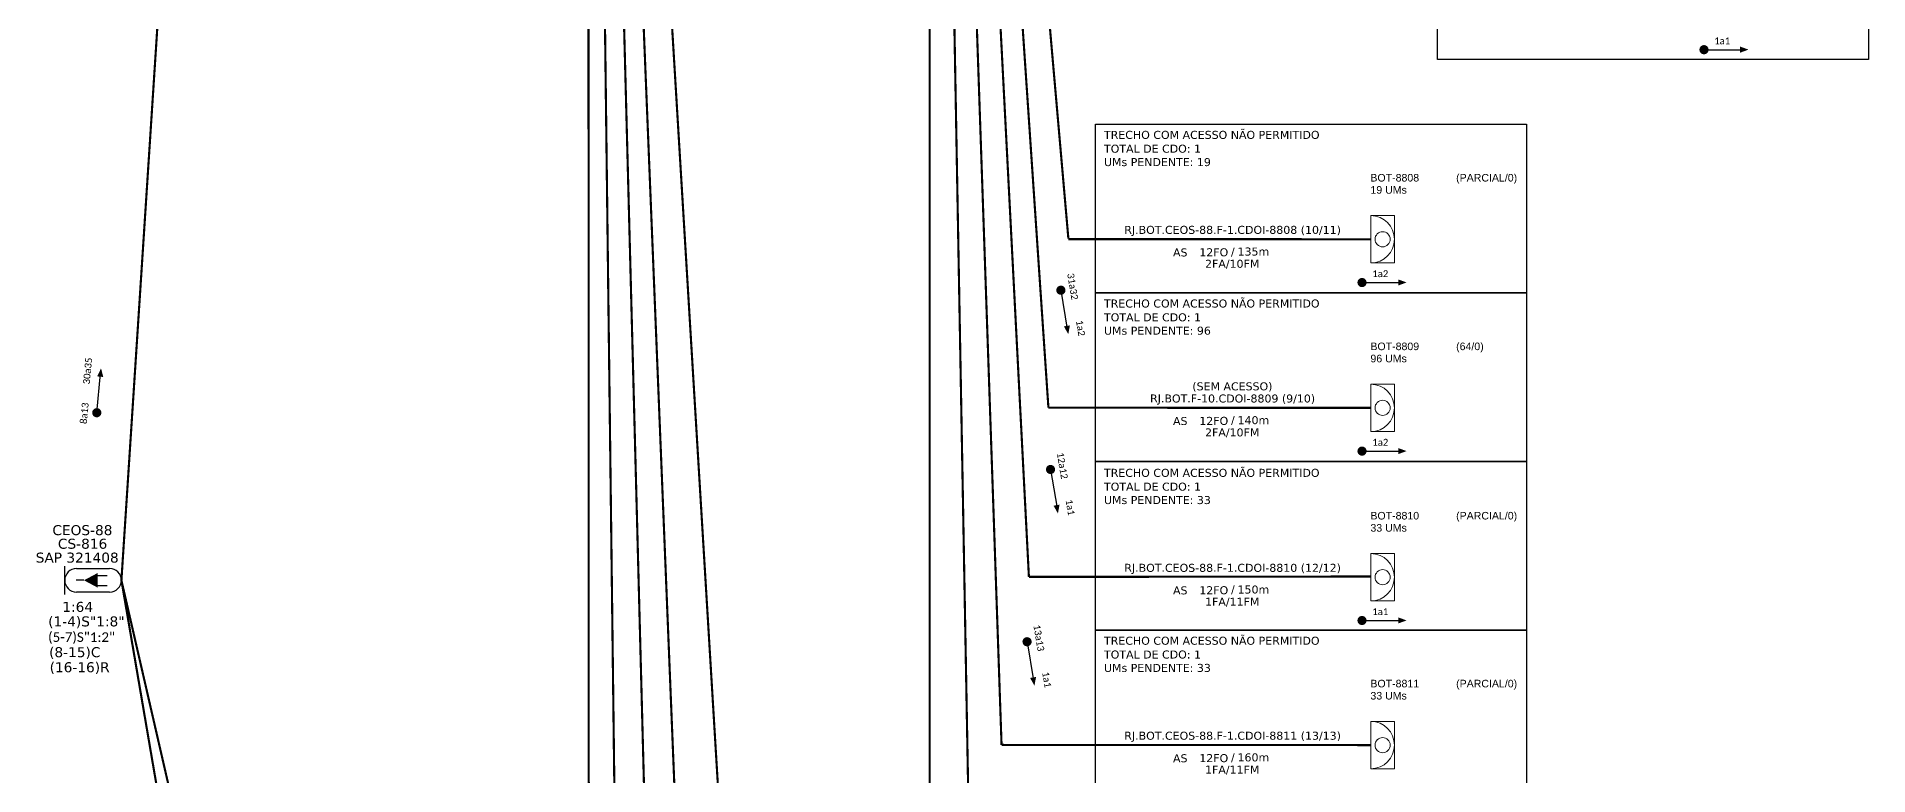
# Model space of a CAD drawing. Header units: millimetres. Extents: x 34016 to 34808, y 58032 to 59264.
# Drawn here: x 34016.3 to 34456.9, y 58467.4 to 58644.9 of the extents above; entities that cross this region are included whole.
import ezdxf
from ezdxf.enums import TextEntityAlignment as Align

# ---------------------------------------------------------------- set-up
doc = ezdxf.new("R2010")
doc.units = ezdxf.units.MM
for name, color, linetype, lineweight in [("20.0-LEGENDA DOS CDO'S", 1, 'Continuous', 0), ('20.1-CDO_INTERIOR', 1, 'Continuous', 0), ('40.1-ETIQUETAS', 1, 'Continuous', 20)]:
    doc.layers.add(name, color=color, linetype=linetype, lineweight=lineweight)
for name, color, linetype in [('20.4-CEOS', 1, 'Continuous'), ('CAP a instalar', 1, 'FENCELINE1'), ('SETA', 7, 'Continuous'), ('texto', 255, 'Continuous')]:
    doc.layers.add(name, color=color, linetype=linetype)
doc.styles.add('ARIAL', font='arial.ttf')
doc.styles.add('siredit', font='verdana.ttf')
doc.linetypes.add('FENCELINE1', pattern='A,0.25,-0.1,[133,ltypeshp.shx,S=0.1,R=0,X=-0.1,Y=0],-0.1,1', length=1.45)

# ---------------------------------------------------------------- blocks, each defined once
blk = doc.blocks.new('CEOS_RP_CT_DRT')
at = {"layer": '20.4-CEOS', "color": 0}
for p, q in [((-4.54, 1.19), (-1.19, 1.19)), ((-1.19, -1.19), (-4.54, -1.19))]:
    blk.add_line(p, q, dxfattribs=at)
for points in [[(-5.73, -1.43), (-5.73, 1.44)], [(-3.79, 0), (-4.59, 0)], [(-2.47, 0.48), (-1.45, 0.48)], [(-2.47, -0.52), (-1.45, -0.52)]]:
    blk.add_lwpolyline(points, dxfattribs=at)
blk.add_lwpolyline([(-3.79, 0, 0, 1.47, 0), (-2.41, 0, 1.47, 1.47, 0)], format="xyseb", dxfattribs=at)
for centre, start, end in [((-4.54, 0), 90, 270), ((-1.19, 0), 270, 90)]:
    blk.add_arc(centre, 1.19, start, end, dxfattribs=at)
at = {"layer": '20.4-CEOS', "color": 7, "style": 'siredit'}
for tag, p in [('Nº_DA_CEOS', (-2.86, 5.6)), ('LOCAL', (-2.86, 4.24)), ('SAP', (-2.86, 2.78)), ('RACIO_SPLITAGEM', (-2.86, -1.88)), ('FIBRAS_SPLITTER', (-2.86, -3.58)), ('FIBRAS_TOP_C', (-2.86, -5.08)), ('RESERVA_FINAIS', (-2.86, -6.39))]:
    blk.add_attdef(tag, text='', height=1.01, dxfattribs=at).set_placement(p, align=Align.TOP_CENTER)
blk = doc.blocks.new('ETIQUETA_RS5F')
at = {"layer": '40.1-ETIQUETAS', "color": 0, "style": 'siredit'}
blk.add_text('/', height=1.5, dxfattribs=at).set_placement((1.58, -1.95), align=Align.MIDDLE_RIGHT)
for tag, p in [('ETIQUETA_R_PRIMARIA', (1.21, 4.1)), ('ETIQUETA_R_SECUNDARIA', (1.21, 2.1)), ('F_ATIVAS/F_MORTAS', (1.14, -4.24))]:
    blk.add_attdef(tag, text='', height=1.5, dxfattribs=at).set_placement(p, align=Align.MIDDLE_CENTER)
for tag, p in [('TIPO_CABO', (-6.58, -2.12)), ('CAP_CABO', (0.4, -2.09))]:
    blk.add_attdef(tag, text='', height=1.5, dxfattribs=at).set_placement(p, align=Align.MIDDLE_RIGHT)
blk.add_attdef('METROS', text='', height=1.5, dxfattribs=at).set_placement((2.14, -1.95), align=Align.MIDDLE_LEFT)
for tag, p in [('FUSÃO_1', (0.85, -8.39)), ('FUSÃO_2', (0.85, -10.6)), ('FUSÃO_3', (0.85, -12.93)), ('FUSÃO_4', (0.85, -15.14)), ('FUSÃO_5', (0.85, -17.16))]:
    blk.add_attdef(tag, text='', height=1.5, dxfattribs=at).set_placement(p, align=Align.CENTER)
blk = doc.blocks.new('CDOI_INT')
at = {"layer": '20.1-CDO_INTERIOR', "color": 0, "lineweight": 18}
blk.add_lwpolyline([(4.25, -4.25), (4.25, 4.25), (0, 4.25), (0, -4.25)], close=True, dxfattribs=at)
blk.add_circle((2.12, 0), 1.36, dxfattribs=at)
blk.add_arc((0, 0), 4.25, 270, 90, dxfattribs=at)
at = {"layer": "20.0-LEGENDA DOS CDO'S", "color": 0, "style": 'ARIAL'}
for tag, p in [('CDO_N', (-0.08, 10.38)), ('SPLITER_1', (21.18, 10.38)), ('SPLITER_2', (21.19, 8.68)), ('SAP', (-0.08, 6.23)), ('SURVEY', (-0.08, 8.2)), ('1:XX', (5.94, -2.22)), ('UMS', (5.94, -4.24))]:
    blk.add_attdef(tag, p, '', height=1.36, dxfattribs=at)
blk.add_attdef('FIBRAS_UTILIZADAS', text='', height=1.36, dxfattribs=at).set_placement((15.34, 10.38), align=Align.CENTER)

msp = doc.modelspace()

# ---------------------------------------------------------------- linework, layer by layer
at = {"color": 3}
for points in [[(34456.9, 58639.45), (34353.3, 58639.45), (34353.3, 58679.98), (34456.9, 58679.98)], [(34374.66, 58583.31), (34271.05, 58583.31), (34271.05, 58623.84), (34374.66, 58623.84)], [(34374.66, 58542.78), (34271.05, 58542.78), (34271.05, 58583.31), (34374.66, 58583.31)], [(34374.66, 58502.26), (34271.05, 58502.26), (34271.05, 58542.78), (34374.66, 58542.78)], [(34374.66, 58461.73), (34271.05, 58461.73), (34271.05, 58502.26), (34374.66, 58502.26)]]:
    msp.add_lwpolyline(points, close=True, dxfattribs=at)
for points in [[(34416.82, 58641.78, 1.1, 1.1, 1), (34417.92, 58641.78, 1.1, 1.1, 1)], [(34334.57, 58585.81, 1.1, 1.1, 1), (34335.67, 58585.81, 1.1, 1.1, 1)], [(34334.57, 58545.29, 1.1, 1.1, 1), (34335.67, 58545.29, 1.1, 1.1, 1)], [(34334.57, 58504.58, 1.1, 1.1, 1), (34335.67, 58504.58, 1.1, 1.1, 1)]]:
    msp.add_lwpolyline(points, format="xyseb", close=True)
at = {"const_width": 1.1}
for points in [[(34262.6, 58584.51, 1), (34262.78, 58583.42, 1)], [(34262.6, 58584.51, 1), (34262.78, 58583.42, 1)], [(34030.75, 58553.97, 1), (34030.86, 58555.07, 1)], [(34030.75, 58553.97, 1), (34030.86, 58555.07, 1)], [(34260.11, 58541.42, 1), (34260.29, 58540.34, 1)], [(34260.11, 58541.42, 1), (34260.29, 58540.34, 1)], [(34254.46, 58500.02, 1), (34254.65, 58498.93, 1)], [(34254.46, 58500.02, 1), (34254.65, 58498.93, 1)]]:
    msp.add_lwpolyline(points, format="xyb", close=True, dxfattribs=at)
at = {"layer": 'CAP a instalar', "linetype": 'FENCELINE1', "ltscale": 7, "const_width": 0.513}
for points in [[(34066.84, 58977.28), (34036.73, 58514.24)], [(34188.05, 58335.05), (34149.23, 58977.23)], [(34231.12, 58977.19), (34231.12, 58393.45)], [(34036.73, 58514.24), (34117.11, 58045.56)]]:
    msp.add_lwpolyline(points, dxfattribs=at)
at = {"layer": 'CAP a instalar', "color": 251, "linetype": 'FENCELINE1', "ltscale": 7, "const_width": 0.513}
for points in [[(34148.98, 58977.23), (34177.01, 58285.13)], [(34148.98, 58977.23), (34168.2, 58244.53)], [(34158.5, 58204.21), (34148.98, 58977.23)], [(34148.98, 58977.23), (34149.23, 58163.45)], [(34231.12, 58977.19), (34264.49, 58596.39)], [(34231.12, 58977.19), (34259.69, 58555.73)], [(34255, 58515.06), (34231.12, 58977.19)], [(34231.12, 58977.19), (34248.42, 58474.68)], [(34231.12, 58977.19), (34240.93, 58434.01)], [(34264.49, 58596.25), (34337.24, 58596.21)], [(34259.69, 58555.73), (34337.24, 58555.68)], [(34255, 58515.06), (34337.24, 58515.15)], [(34132.75, 58097), (34036.73, 58514.24)], [(34248.42, 58474.68), (34337.24, 58474.63)]]:
    msp.add_lwpolyline(points, dxfattribs=at)
at = {"layer": 'SETA'}
for points in [[(34417.37, 58641.78), (34426.82, 58641.78)], [(34262.69, 58583.96), (34264.24, 58574.64)], [(34262.69, 58583.96), (34264.24, 58574.64)], [(34335.12, 58585.81), (34344.58, 58585.81)], [(34030.8, 58554.52), (34031.72, 58563.93)], [(34030.8, 58554.52), (34031.72, 58563.93)], [(34335.12, 58545.29), (34344.58, 58545.29)], [(34260.2, 58540.88), (34261.76, 58531.55)], [(34260.2, 58540.88), (34261.76, 58531.55)], [(34335.12, 58504.58), (34344.58, 58504.58)], [(34254.55, 58499.47), (34256.11, 58490.15)], [(34254.55, 58499.47), (34256.11, 58490.15)]]:
    msp.add_lwpolyline(points, dxfattribs=at)
for points in [[(34426.06, 58642.53), (34428.08, 58641.79), (34426.06, 58641.06)], [(34343.82, 58586.56), (34345.84, 58585.83), (34343.82, 58585.09)], [(34264.86, 58575.51), (34264.47, 58573.4), (34263.41, 58575.27)], [(34264.86, 58575.51), (34264.47, 58573.4), (34263.41, 58575.27)], [(34030.9, 58563.25), (34031.83, 58565.19), (34032.36, 58563.11)], [(34030.9, 58563.25), (34031.83, 58565.19), (34032.36, 58563.11)], [(34343.82, 58546.03), (34345.84, 58545.3), (34343.82, 58544.57)], [(34262.37, 58532.42), (34261.98, 58530.31), (34260.92, 58532.18)], [(34262.37, 58532.42), (34261.98, 58530.31), (34260.92, 58532.18)], [(34343.82, 58505.33), (34345.84, 58504.6), (34343.82, 58503.86)], [(34256.72, 58491.02), (34256.33, 58488.91), (34255.28, 58490.78)], [(34256.72, 58491.02), (34256.33, 58488.91), (34255.28, 58490.78)]]:
    msp.add_solid(points, dxfattribs=at)

# ---------------------------------------------------------------- block references
at = {"layer": '20.4-CEOS'}
ref = msp.add_blockref('CEOS_RP_CT_DRT', (34036.73, 58514.24), dxfattribs=dict(at, xscale=2.37783237695694, yscale=2.37783237695694, zscale=2.37783237695694))
ref.add_attrib('Nº_DA_CEOS', 'CEOS-88', dxfattribs={"color": 7, "height": 2.401, "style": 'siredit'}).set_placement((34027.35, 58527.5), align=Align.TOP_CENTER)
ref.add_attrib('LOCAL', 'CS-816', dxfattribs={"color": 7, "height": 2.401, "style": 'siredit'}).set_placement((34027.39, 58524.23), align=Align.TOP_CENTER)
ref.add_attrib('SAP', 'SAP 321408', dxfattribs={"color": 7, "height": 2.401, "style": 'siredit'}).set_placement((34026.1, 58520.9), align=Align.TOP_CENTER)
ref.add_attrib('RACIO_SPLITAGEM', '1:64', dxfattribs={"color": 7, "height": 2.401, "style": 'siredit'}).set_placement((34026.21, 58509.06), align=Align.TOP_CENTER)
ref.add_attrib('FIBRAS_SPLITTER', '(1-4)S"1:8"', dxfattribs={"color": 7, "height": 2.4008, "style": 'siredit'}).set_placement((34028.3, 58505.56), align=Align.TOP_CENTER)
ref.add_attrib('FIBRAS_TOP_C', '(8-15)C', dxfattribs={"color": 7, "height": 2.401, "style": 'siredit'}).set_placement((34025.51, 58498.17), align=Align.TOP_CENTER)
ref.add_attrib('RESERVA_FINAIS', '(16-16)R', dxfattribs={"color": 7, "height": 2.401, "style": 'siredit'}).set_placement((34026.68, 58494.55), align=Align.TOP_CENTER)
at = {"layer": '40.1-ETIQUETAS', "color": 251}
ref = msp.add_blockref('CDOI_INT', (34337.24, 58596.21), dxfattribs=dict(at, xscale=1.336957873303117, yscale=1.336957873303117, zscale=1.336957873303117))
ref.add_attrib('CDO_N', 'BOT-8808', (34337.13, 58610.09), dxfattribs={"layer": "20.0-LEGENDA DOS CDO'S", "color": 0, "height": 1.819, "style": 'ARIAL'})
ref.add_attrib('FIBRAS_UTILIZADAS', '(PARCIAL/0)', (34357.75, 58610.09), dxfattribs={"layer": "20.0-LEGENDA DOS CDO'S", "color": 0, "height": 1.8186, "style": 'ARIAL'})
ref.add_attrib('SURVEY', '19 UMs', (34337.14, 58607.17), dxfattribs={"layer": "20.0-LEGENDA DOS CDO'S", "color": 0, "height": 1.819, "style": 'ARIAL'})
ref = msp.add_blockref('ETIQUETA_RS5F', (34302.47, 58595.77), dxfattribs=dict(at, xscale=1.283039976607909, yscale=1.283039976607909, zscale=1.283039976607909))
ref.add_attrib('ETIQUETA_R_SECUNDARIA', 'RJ.BOT.CEOS-88.F-1.CDOI-8808 (10/11)', dxfattribs={"color": 0, "height": 1.9246, "style": 'siredit'}).set_placement((34303.99, 58598.47), align=Align.MIDDLE_CENTER)
ref.add_attrib('TIPO_CABO', 'AS ', dxfattribs={"color": 0, "height": 1.925, "style": 'siredit'}).set_placement((34293.98, 58593.05), align=Align.MIDDLE_RIGHT)
ref.add_attrib('CAP_CABO', '12FO', dxfattribs={"color": 0, "height": 1.925, "style": 'siredit'}).set_placement((34302.94, 58593.08), align=Align.MIDDLE_RIGHT)
ref.add_attrib('METROS', '135m', dxfattribs={"color": 0, "height": 1.925, "style": 'siredit'}).set_placement((34305.18, 58593.26), align=Align.MIDDLE_LEFT)
ref.add_attrib('F_ATIVAS/F_MORTAS', '2FA/10FM', dxfattribs={"color": 0, "height": 1.925, "style": 'siredit'}).set_placement((34303.89, 58590.32), align=Align.MIDDLE_CENTER)
ref = msp.add_blockref('CDOI_INT', (34337.24, 58555.68), dxfattribs=dict(at, xscale=1.336957873303117, yscale=1.336957873303117, zscale=1.336957873303117))
ref.add_attrib('CDO_N', 'BOT-8809', (34337.13, 58569.56), dxfattribs={"layer": "20.0-LEGENDA DOS CDO'S", "color": 0, "height": 1.819, "style": 'ARIAL'})
ref.add_attrib('FIBRAS_UTILIZADAS', '(64/0)', (34357.75, 58569.56), dxfattribs={"layer": "20.0-LEGENDA DOS CDO'S", "color": 0, "height": 1.819, "style": 'ARIAL'})
ref.add_attrib('SURVEY', '96 UMs', (34337.14, 58566.64), dxfattribs={"layer": "20.0-LEGENDA DOS CDO'S", "color": 0, "height": 1.819, "style": 'ARIAL'})
ref = msp.add_blockref('ETIQUETA_RS5F', (34302.47, 58555.24), dxfattribs=dict(at, xscale=1.283039976607909, yscale=1.283039976607909, zscale=1.283039976607909))
ref.add_attrib('ETIQUETA_R_PRIMARIA', '(SEM ACESSO)', dxfattribs={"color": 0, "height": 1.9246, "style": 'siredit'}).set_placement((34303.94, 58560.86), align=Align.MIDDLE_CENTER)
ref.add_attrib('ETIQUETA_R_SECUNDARIA', 'RJ.BOT.F-10.CDOI-8809 (9/10)', dxfattribs={"color": 0, "height": 1.9246, "style": 'siredit'}).set_placement((34303.99, 58557.94), align=Align.MIDDLE_CENTER)
ref.add_attrib('TIPO_CABO', 'AS ', dxfattribs={"color": 0, "height": 1.925, "style": 'siredit'}).set_placement((34293.98, 58552.53), align=Align.MIDDLE_RIGHT)
ref.add_attrib('CAP_CABO', '12FO', dxfattribs={"color": 0, "height": 1.925, "style": 'siredit'}).set_placement((34302.94, 58552.56), align=Align.MIDDLE_RIGHT)
ref.add_attrib('METROS', '140m', dxfattribs={"color": 0, "height": 1.925, "style": 'siredit'}).set_placement((34305.18, 58552.73), align=Align.MIDDLE_LEFT)
ref.add_attrib('F_ATIVAS/F_MORTAS', '2FA/10FM', dxfattribs={"color": 0, "height": 1.925, "style": 'siredit'}).set_placement((34303.89, 58549.79), align=Align.MIDDLE_CENTER)
ref = msp.add_blockref('CDOI_INT', (34337.24, 58514.98), dxfattribs=dict(at, xscale=1.336957873303117, yscale=1.336957873303117, zscale=1.336957873303117))
ref.add_attrib('CDO_N', 'BOT-8810', (34337.13, 58528.86), dxfattribs={"layer": "20.0-LEGENDA DOS CDO'S", "color": 0, "height": 1.819, "style": 'ARIAL'})
ref.add_attrib('FIBRAS_UTILIZADAS', '(PARCIAL/0)', (34357.75, 58528.86), dxfattribs={"layer": "20.0-LEGENDA DOS CDO'S", "color": 0, "height": 1.8186, "style": 'ARIAL'})
ref.add_attrib('SURVEY', '33 UMs', (34337.14, 58525.94), dxfattribs={"layer": "20.0-LEGENDA DOS CDO'S", "color": 0, "height": 1.819, "style": 'ARIAL'})
ref = msp.add_blockref('ETIQUETA_RS5F', (34302.47, 58514.54), dxfattribs=dict(at, xscale=1.283039976607909, yscale=1.283039976607909, zscale=1.283039976607909))
ref.add_attrib('ETIQUETA_R_SECUNDARIA', 'RJ.BOT.CEOS-88.F-1.CDOI-8810 (12/12)', dxfattribs={"color": 0, "height": 1.9246, "style": 'siredit'}).set_placement((34303.99, 58517.24), align=Align.MIDDLE_CENTER)
ref.add_attrib('TIPO_CABO', 'AS ', dxfattribs={"color": 0, "height": 1.925, "style": 'siredit'}).set_placement((34293.98, 58511.82), align=Align.MIDDLE_RIGHT)
ref.add_attrib('CAP_CABO', '12FO', dxfattribs={"color": 0, "height": 1.925, "style": 'siredit'}).set_placement((34302.94, 58511.85), align=Align.MIDDLE_RIGHT)
ref.add_attrib('METROS', '150m', dxfattribs={"color": 0, "height": 1.925, "style": 'siredit'}).set_placement((34305.18, 58512.03), align=Align.MIDDLE_LEFT)
ref.add_attrib('F_ATIVAS/F_MORTAS', '1FA/11FM', dxfattribs={"color": 0, "height": 1.925, "style": 'siredit'}).set_placement((34303.89, 58509.09), align=Align.MIDDLE_CENTER)
ref = msp.add_blockref('CDOI_INT', (34337.24, 58474.63), dxfattribs=dict(at, xscale=1.336957873303117, yscale=1.336957873303117, zscale=1.336957873303117))
ref.add_attrib('CDO_N', 'BOT-8811', (34337.13, 58488.51), dxfattribs={"layer": "20.0-LEGENDA DOS CDO'S", "color": 0, "height": 1.819, "style": 'ARIAL'})
ref.add_attrib('FIBRAS_UTILIZADAS', '(PARCIAL/0)', (34357.75, 58488.51), dxfattribs={"layer": "20.0-LEGENDA DOS CDO'S", "color": 0, "height": 1.8186, "style": 'ARIAL'})
ref.add_attrib('SURVEY', '33 UMs', (34337.14, 58485.59), dxfattribs={"layer": "20.0-LEGENDA DOS CDO'S", "color": 0, "height": 1.819, "style": 'ARIAL'})
ref = msp.add_blockref('ETIQUETA_RS5F', (34302.47, 58474.19), dxfattribs=dict(at, xscale=1.283039976607909, yscale=1.283039976607909, zscale=1.283039976607909))
ref.add_attrib('ETIQUETA_R_SECUNDARIA', 'RJ.BOT.CEOS-88.F-1.CDOI-8811 (13/13)', dxfattribs={"color": 0, "height": 1.9246, "style": 'siredit'}).set_placement((34303.99, 58476.89), align=Align.MIDDLE_CENTER)
ref.add_attrib('TIPO_CABO', 'AS ', dxfattribs={"color": 0, "height": 1.925, "style": 'siredit'}).set_placement((34293.98, 58471.47), align=Align.MIDDLE_RIGHT)
ref.add_attrib('CAP_CABO', '12FO', dxfattribs={"color": 0, "height": 1.925, "style": 'siredit'}).set_placement((34302.94, 58471.5), align=Align.MIDDLE_RIGHT)
ref.add_attrib('METROS', '160m', dxfattribs={"color": 0, "height": 1.925, "style": 'siredit'}).set_placement((34305.18, 58471.68), align=Align.MIDDLE_LEFT)
ref.add_attrib('F_ATIVAS/F_MORTAS', '1FA/11FM', dxfattribs={"color": 0, "height": 1.925, "style": 'siredit'}).set_placement((34303.89, 58468.74), align=Align.MIDDLE_CENTER)

# ---------------------------------------------------------------- texts
at = {"color": 3, "style": 'siredit'}
for s, p in [('TRECHO COM ACESSO NÃO PERMITIDO', (34273.06, 58620.34)), ('TOTAL DE CDO: 1', (34273.06, 58617.02)), ('UMs PENDENTE: 19', (34273.06, 58613.8)), ('TRECHO COM ACESSO NÃO PERMITIDO', (34273.06, 58579.81)), ('TOTAL DE CDO: 1', (34273.06, 58576.49)), ('UMs PENDENTE: 96', (34273.06, 58573.28)), ('TRECHO COM ACESSO NÃO PERMITIDO', (34273.06, 58539.11)), ('TOTAL DE CDO: 1', (34273.06, 58535.79)), ('UMs PENDENTE: 33', (34273.06, 58532.57)), ('TRECHO COM ACESSO NÃO PERMITIDO', (34273.06, 58498.76)), ('TOTAL DE CDO: 1', (34273.06, 58495.44)), ('UMs PENDENTE: 33', (34273.06, 58492.22))]:
    msp.add_text(s, height=1.9246, dxfattribs=at).set_placement(p)
at = {"attachment_point": 5, "style": 'ARIAL'}
for s, insert, char_height, width in [('\\C7;\\fCalibri|b0|i0|c0|p34;1a1', (34421.75, 58643.9), 1.65, 27.8947), ('\\C7;\\fCalibri|b0|i0|c0|p34;1a2', (34339.51, 58587.93), 1.65, 27.8947), ('\\C7;\\fCalibri|b0|i0|c0|p34;1a2', (34339.51, 58547.41), 1.65, 27.8947), ('\\C7;\\fCalibri|b0|i0|c0|p34;1a1', (34339.51, 58506.7), 1.65, 27.8947), ('{\\fCalibri|b0|i0|c0|p34;\\C7;(5-7)S"1:2"}', (34027.14, 58500.34), 2.31, 39.0525)]:
    msp.add_mtext(s, dxfattribs=dict(at, insert=insert, char_height=char_height, width=width))
at = {"layer": 'texto', "char_height": 1.65, "width": 27.8947, "attachment_point": 5}
for s, insert, rotation in [('\\C7;\\fCalibri|b0|i0|c0|p34;31a32', (34265.53, 58584.87), 279.4775), ('\\C7;\\fCalibri|b0|i0|c0|p34;1a2', (34267.43, 58574.85), 279.4775), ('\\C7;\\fCalibri|b0|i0|c0|p34;30a35', (34028.59, 58564.56), 84.4171), ('\\C7;\\fCalibri|b0|i0|c0|p34;8a13', (34027.82, 58554.39), 84.4171), ('\\C7;\\fCalibri|b0|i0|c0|p34;12a12', (34263.04, 58541.78), 279.4775), ('\\C7;\\fCalibri|b0|i0|c0|p34;1a1', (34264.94, 58531.76), 279.4775), ('\\C7;\\fCalibri|b0|i0|c0|p34;13a13', (34257.4, 58500.38), 279.4775), ('\\C7;\\fCalibri|b0|i0|c0|p34;1a1', (34259.29, 58490.36), 279.4775)]:
    msp.add_mtext(s, dxfattribs=dict(at, insert=insert, rotation=rotation))

doc.saveas('drawing.dxf')
